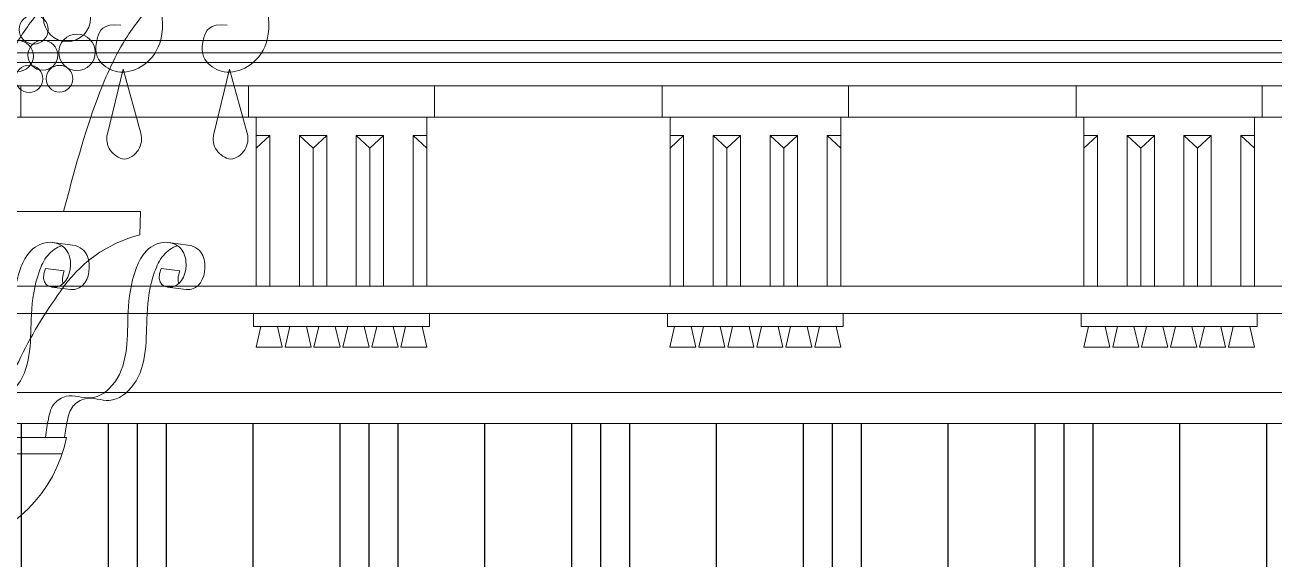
# Model space of a CAD drawing. Header units: inches. Extents: x 274057 to 444617, y 485849 to 635630.
# Drawn here: x 370549 to 371223, y 519226 to 519514 of the extents above; entities that cross this region are included whole.
import ezdxf

# ---------------------------------------------------------------- set-up
doc = ezdxf.new("R2010")
doc.units = ezdxf.units.IN
doc.header["$MEASUREMENT"] = 0
doc.layers.add('CQ curtains and frames', color=252, linetype='Continuous')
doc.layers.add('CQ Light Elevation', color=4, linetype='Continuous')
for name, color, linetype, lineweight in [('CQ gypsum 2', 42, 'Continuous', 0), ('level', 6, 'Continuous', 18), ('Lighting', 7, 'Continuous', 0)]:
    doc.layers.add(name, color=color, linetype=linetype, lineweight=lineweight)

# ---------------------------------------------------------------- blocks, each defined once
blk = doc.blocks.new('CH2')
at = {"layer": 'Lighting', "lineweight": 0, "ltscale": 10}
for p, q in [((176031.67, 3681.24), (176021.1, 3682.6)), ((176094.05, 3681.24), (176083.48, 3682.6)), ((176027.3, 3667.35), (176017.13, 3668.65)), ((176089.69, 3667.35), (176079.51, 3668.65)), ((176030.63, 3657.31), (176020.67, 3658.58)), ((176093.01, 3657.31), (176083.06, 3658.58)), ((175878.34, 3568.56), (176026.13, 3568.56))]:
    blk.add_line(p, q, dxfattribs=at)
for points in [[(176059.11, 3776.05), (176050.55, 3741.24, 0.442098), (176059.76, 3727.52, 0.442098)], [(176059.11, 3776.05), (176068.6, 3741.48, -0.442098), (176059.76, 3727.52, -0.442098)], [(176116.51, 3776.05), (176107.95, 3741.24, 0.442098), (176117.16, 3727.52, 0.442098)], [(176116.51, 3776.05), (176126, 3741.48, -0.442098), (176117.16, 3727.52, -0.442098)], [(175953.63, 3699.34), (176068.42, 3699.34), (176068.15, 3686.75, 0.188329), (176025.14, 3656, 0.050283), (176002.77, 3618.45, -0.25755), (175975.32, 3602.1, 1.10617)], [(175876.54, 3577.49), (176028.54, 3577.49, -0.300303), (175969.15, 3518.17, -0.300303)]]:
    blk.add_lwpolyline(points, format="xyb", dxfattribs=at)
for centre, radius in [((176028.8, 3803.61), 12.7), ((176010.8, 3797.47), 7.86), ((176034.13, 3785.2), 9.83), ((176002.3, 3783.15), 8.31), ((176015.71, 3783.57), 8.05), ((176008.35, 3770.9), 7.38), ((176024.72, 3770.9), 7.24)]:
    blk.add_circle(centre, radius, dxfattribs=at)
for points, knots in [([(176057.81, 3799.84), (176047.91, 3800.89), (176042.49, 3787.36), (176046.34, 3778.44), (176057.96, 3772.66), (176072.84, 3778.24), (176082, 3793.18), (176079.65, 3815.34), (176060.65, 3826.7), (176038.45, 3827.32), (176018.07, 3813.03), (176000.87, 3791.21), (175983.49, 3752.71), (175975.12, 3720.1), (175969.48, 3699.34)], [4.403028, 4.403028, 4.403028, 4.403028, 9.56811, 20.964738, 31.612324, 43.958579, 60.726256, 83.408847, 101.560249, 125.56561, 148.851356, 173.10479, 209.482672, 274.014099, 274.014099, 274.014099, 274.014099]), ([(176115.21, 3799.84), (176105.31, 3800.89), (176099.88, 3787.36), (176103.74, 3778.44), (176115.36, 3772.66), (176130.24, 3778.24), (176139.39, 3793.18), (176137.04, 3815.34), (176118.05, 3826.7), (176095.84, 3827.32), (176075.47, 3813.03), (176058.26, 3791.21), (176040.88, 3752.71), (176032.51, 3720.1), (176026.87, 3699.34)], [4.403028, 4.403028, 4.403028, 4.403028, 9.56811, 20.964738, 31.612324, 43.958579, 60.726256, 83.408847, 101.560249, 125.56561, 148.851356, 173.10479, 209.482672, 274.014099, 274.014099, 274.014099, 274.014099]), ([(176017.13, 3668.65), (176013.82, 3659.82), (176027.3, 3655.03), (176032.38, 3670.99), (176027.81, 3681.18), (176017.25, 3684.06), (176007.76, 3678.16), (176001.37, 3664.02), (175998.83, 3646.13), (175999.37, 3625.54), (175994.57, 3607.26), (175980.2, 3595.99), (175967.79, 3601.81), (175958.31, 3595.77), (175956.58, 3589.23), (175955.19, 3581.09), (175954.73, 3577.49)], [3.179476, 3.179476, 3.179476, 3.179476, 10.419618, 20.734993, 26.786565, 32.880226, 40.996489, 47.691493, 63.192823, 76.587605, 89.644491, 100.63042, 109.459269, 114.479875, 120.288523, 124.883505, 124.883505, 124.883505, 124.883505]), ([(176026, 3680.85), (176023.05, 3679.96), (176017.55, 3676), (176011.55, 3662.72), (176009.01, 3644.83), (176009.55, 3624.24), (176004.75, 3605.96), (175990.37, 3594.69), (175977.97, 3600.51), (175968.49, 3594.47), (175966.82, 3588.16), (175965.51, 3580.64), (175965.08, 3577.49)], [34.714988, 34.714988, 34.714988, 34.714988, 40.996489, 47.691493, 63.192823, 76.587605, 89.644491, 100.63042, 109.459269, 114.479875, 120.288523, 124.328869, 124.328869, 124.328869, 124.328869]), ([(176079.51, 3668.65), (176076.21, 3659.82), (176089.69, 3655.03), (176094.76, 3670.99), (176090.2, 3681.18), (176079.63, 3684.06), (176070.14, 3678.16), (176063.75, 3664.02), (176061.21, 3646.13), (176061.76, 3625.54), (176056.95, 3607.26), (176042.58, 3595.99), (176030.18, 3601.81), (176020.7, 3595.77), (176018.96, 3589.23), (176017.57, 3581.09), (176017.12, 3577.49)], [3.179476, 3.179476, 3.179476, 3.179476, 10.419618, 20.734993, 26.786565, 32.880226, 40.996489, 47.691493, 63.192823, 76.587605, 89.644491, 100.63042, 109.459269, 114.479875, 120.288523, 124.883505, 124.883505, 124.883505, 124.883505]), ([(176088.39, 3680.85), (176085.43, 3679.96), (176079.93, 3676), (176073.93, 3662.72), (176071.39, 3644.83), (176071.94, 3624.24), (176067.13, 3605.96), (176052.76, 3594.69), (176040.35, 3600.51), (176030.87, 3594.47), (176029.2, 3588.16), (176027.9, 3580.64), (176027.47, 3577.49)], [34.714988, 34.714988, 34.714988, 34.714988, 40.996489, 47.691493, 63.192823, 76.587605, 89.644491, 100.63042, 109.459269, 114.479875, 120.288523, 124.328869, 124.328869, 124.328869, 124.328869]), ([(176030.63, 3657.31), (176031.57, 3657.16), (176038.68, 3657.5), (176042.56, 3669.69), (176038.4, 3678.96), (176033.66, 3680.92), (176031.67, 3681.24)], [8.747919, 8.747919, 8.747919, 8.747919, 10.419618, 20.734993, 26.786565, 30.853799, 30.853799, 30.853799, 30.853799]), ([(176093.01, 3657.31), (176093.96, 3657.16), (176101.06, 3657.5), (176104.94, 3669.69), (176100.79, 3678.96), (176096.05, 3680.92), (176094.05, 3681.24)], [8.747919, 8.747919, 8.747919, 8.747919, 10.419618, 20.734993, 26.786565, 30.853799, 30.853799, 30.853799, 30.853799])]:
    blk.add_open_spline(points, degree=3, knots=knots, dxfattribs=at)
for points in [[(176027.3, 3667.35), (176026.14, 3664.25), (176026.08, 3661.99), (176026.65, 3660.41)], [(176089.69, 3667.35), (176088.53, 3664.25), (176088.46, 3661.99), (176089.03, 3660.41)]]:
    blk.add_open_spline(points, degree=3, dxfattribs=at)
blk = doc.blocks.new('chand')
at = {"layer": 'level', "color": 1, "lineweight": 0}
blk.add_blockref('CH2', (-175953.63, -4160.89, 0), dxfattribs=at)
blk = doc.blocks.new('A$C11B46C9D')
at = {"layer": 'CQ gypsum 2', "lineweight": 0}
for p, q in [((0, 194.66), (223.28, 194.66)), ((0, 182.05), (223.28, 182.05)), ((61.4, 182.05), (61.4, 165.23)), ((161.87, 182.05), (223.28, 182.05)), ((161.87, 182.05), (161.87, 165.23)), ((0, 165.23), (223.28, 165.23)), ((65.59, 165.23), (65.59, 74.15)), ((157.69, 165.23), (157.69, 74.15)), ((161.87, 165.23), (223.28, 165.23)), ((65.59, 155.42), (72.96, 155.42)), ((65.59, 148.45), (72.96, 155.42)), ((72.96, 155.42), (72.96, 74.15)), ((88.92, 155.42), (88.92, 74.15)), ((88.92, 155.42), (96.29, 148.45)), ((88.92, 155.42), (103.66, 155.42)), ((96.29, 148.45), (103.66, 155.42)), ((103.66, 155.42), (103.66, 74.15)), ((119.62, 155.42), (119.62, 74.15)), ((119.62, 155.42), (134.36, 155.42)), ((119.62, 155.42), (126.99, 148.45)), ((126.99, 148.45), (134.36, 155.42)), ((134.36, 155.42), (134.36, 74.15)), ((150.32, 155.42), (150.32, 74.15)), ((150.32, 155.42), (157.69, 148.45)), ((150.32, 155.42), (157.69, 155.42)), ((96.29, 148.45), (96.29, 74.15)), ((126.99, 148.45), (126.99, 74.15)), ((0, 74.15), (223.28, 74.15)), ((0, 59.35), (223.28, 59.35)), ((64.19, 59.35), (64.19, 52.43)), ((159.08, 59.35), (159.08, 52.43)), ((64.19, 52.43), (159.08, 52.43)), ((68.1, 52.43), (65.53, 41.27)), ((77.03, 52.43), (79.6, 41.27)), ((83.73, 52.43), (81.16, 41.27)), ((92.66, 52.43), (95.23, 41.27)), ((99.36, 52.43), (96.79, 41.27)), ((108.29, 52.43), (110.86, 41.27)), ((114.99, 52.43), (112.42, 41.27)), ((123.92, 52.43), (126.49, 41.27)), ((130.62, 52.43), (128.05, 41.27)), ((139.55, 52.43), (142.11, 41.27)), ((146.25, 52.43), (143.68, 41.27)), ((155.18, 52.43), (157.74, 41.27)), ((65.53, 41.27), (79.6, 41.27)), ((81.16, 41.27), (95.23, 41.27)), ((96.79, 41.27), (110.86, 41.27)), ((112.42, 41.27), (126.49, 41.27)), ((128.05, 41.27), (142.11, 41.27)), ((143.68, 41.27), (157.74, 41.27)), ((0, 16.75), (223.28, 16.75)), ((0, 0), (223.28, 0))]:
    blk.add_line(p, q, dxfattribs=at)
at = {"layer": 'CQ gypsum 2', "lineweight": 0, "ltscale": 100}
for p, q in [((61.4, 182.05), (161.87, 182.05)), ((0, 165.23), (61.4, 165.23))]:
    blk.add_line(p, q, dxfattribs=at)

msp = doc.modelspace()

# ---------------------------------------------------------------- hatches: boundary and pattern name
at = {"layer": 'CQ curtains and frames', "linetype": 'ByBlock', "ltscale": 200}
h = msp.add_hatch(dxfattribs=at)
h.set_pattern_fill('PLASTI,_O', color=256, scale=500, angle=90)
h.set_pattern_definition([(90, (0, 0), (-125, 8e-15), []), (90, (-15.62, 1e-15), (-125, 8e-15), []), (90, (-31.25, 2e-15), (-125, 8e-15), []), (90, (-78.12, 5e-15), (-125, 8e-15), [])])
edge = h.paths.add_edge_path()
edge.add_line((373323.36, 519299.52), (367669.31, 519299.29))
edge.add_line((367669.31, 519299.29), (367669.31, 517599.29))
edge.add_line((367669.31, 517599.29), (369386.28, 517599.28))
edge.add_line((369386.28, 517599.28), (369386.28, 518899.28))
edge.add_line((369386.28, 518899.28), (369366.28, 518899.28))
edge.add_line((369366.28, 518899.28), (369356.28, 519036.78))
edge.add_line((369356.28, 519036.78), (369344.78, 519036.78))
edge.add_line((369344.78, 519036.78), (369344.78, 519054.03))
edge.add_line((369344.78, 519054.03), (369333.28, 519054.03))
edge.add_arc((369295.71, 519066.31), 39.52, 341.9049, 445.54722)
edge.add_line((369298.78, 519105.71), (369298.78, 519122.96))
edge.add_line((369298.78, 519122.96), (371733.78, 519122.96))
edge.add_line((371733.78, 519122.96), (371733.78, 519105.71))
edge.add_arc((371734.73, 519069.92), 35.81, 91.52127, 206.33706)
edge.add_line((371702.64, 519054.03), (371687.78, 519054.03))
edge.add_line((371687.78, 519054.03), (371687.78, 519036.78))
edge.add_line((371687.78, 519036.78), (371676.28, 519036.78))
edge.add_line((371676.28, 519036.78), (371676.28, 518979.28))
edge.add_line((371676.28, 518979.28), (371666.28, 518979.28))
edge.add_line((371666.28, 518979.28), (371666.28, 518899.28))
edge.add_line((371666.28, 518899.28), (371644.17, 518899.28))
edge.add_line((371644.17, 518899.28), (371646.28, 517599.28))
edge.add_line((371646.28, 517599.28), (373323.36, 517599.52))
edge.add_line((373323.36, 517599.52), (373323.36, 519299.52))
h.paths.add_polyline_path([(371872.33, 519029.28), (372732.33, 519029.28), (372732.33, 517669.28), (371872.33, 517669.28)], flags=16)
h.paths.add_polyline_path([(369120.33, 517669.28), (368260.33, 517669.28), (368260.33, 519029.28), (369120.33, 519029.28)], flags=16)

# ---------------------------------------------------------------- linework, layer by layer
at = {"layer": 'CQ gypsum 2'}
for p, q in [((373064.37, 519505.94, 0), (367928.29, 519505.94, 0)), ((373064.37, 519499.28, 0), (367928.29, 519499.28, 0))]:
    msp.add_line(p, q, dxfattribs=at)

# ---------------------------------------------------------------- block references
at = {"layer": 'CQ gypsum 2', "xscale": -1, "rotation": 359.9999999999987}
for p in [(370607.96, 519299.35, 0), (370831.23, 519299.35, 0), (371054.51, 519299.35, 0), (371277.78, 519299.35, 0)]:
    msp.add_blockref('A$C11B46C9D', p, dxfattribs=at)
at = {"layer": 'CQ Light Elevation'}
msp.add_blockref('chand', (370496.34, 519875.28, 0), dxfattribs=at)

doc.saveas('drawing.dxf')
